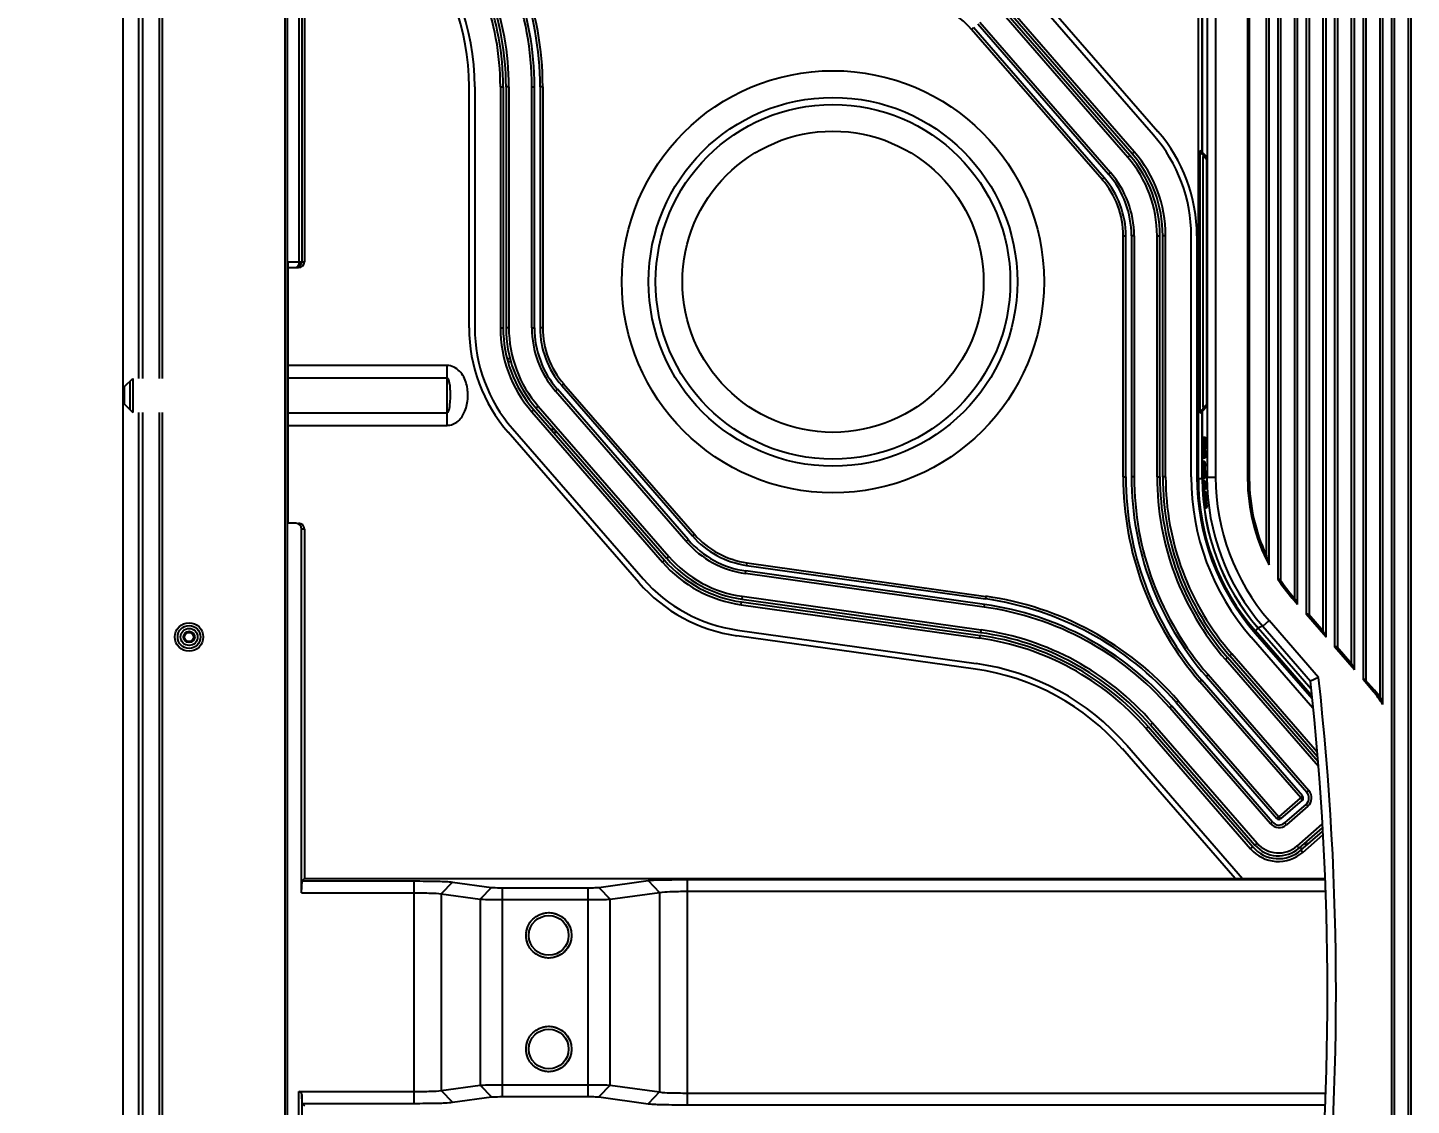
# Model space of a CAD drawing. Header units: millimetres. Extents: x -1070 to 42146, y 1440 to 12921.
# Drawn here: x 30659.2 to 30902.6, y 8308.5 to 8498.2 of the extents above; entities that cross this region are included whole.
import ezdxf

# ---------------------------------------------------------------- set-up
doc = ezdxf.new("R2010")
doc.units = ezdxf.units.MM
doc.linetypes.add('HIDDEN', pattern=[0.2, 0.1, -0.1])
for name, color, linetype in [('30303M0020012R002实线CONTINUOUS', 7, 'Continuous'), ('DW-PLUS-PEIDIANHE实线CONTINUOUS', 7, 'Continuous'), ('DW-PLUS-XIANGTI实线CONTINUOUS', 7, 'Continuous'), ('DW-PLUS-XIANGTI隐藏线HIDDEN', 7, 'Continuous'), ('M5-SCREW-DINGWEI实线CONTINUOUS', 7, 'Continuous'), ('MOUZU_COVER实线CONTINUOUS', 7, 'Continuous')]:
    doc.layers.add(name, color=color, linetype=linetype)
doc.styles.get("Standard").update_dxf_attribs({"font": 'arial.ttf'})
doc.dimstyles.new('ISO-25', dxfattribs={"dimtxt": 50, "dimasz": 2.5, "dimexe": 1.25, "dimexo": 0.625, "dimtad": 1, "dimtxsty": 'Standard', "dimcen": 2.5, "dimadec": 0, "dimazin": 0, "dimtfac": 1, "dimtmove": 0, "dimatfit": 3, "dimfxl": 1, "dimarcsym": 0})

# ---------------------------------------------------------------- blocks, each defined once
blk = doc.blocks.new('HJRTY45UYJDFGD')
at = {"layer": '30303M0020012R002实线CONTINUOUS', "color": 251}
for radius in [2, 1.5, 1, 0.8]:
    blk.add_circle((-238.28, 562.4), radius, dxfattribs=at)
at = {"layer": 'DW-PLUS-PEIDIANHE实线CONTINUOUS', "color": 251}
for p, q in [((-23.25, 203.26), (-23.25, 796.54)), ((-28.25, 550.52), (-28.25, 793.69)), ((-26.75, 794.62), (-26.75, 205.18)), ((-26.25, 794.5), (-26.25, 205.3)), ((-23.75, 203.92), (-23.75, 795.88)), ((-31.75, 791.22), (-31.75, 554.9)), ((-31.25, 791.15), (-31.25, 554.78)), ((-28.75, 551.8), (-28.75, 792.93)), ((-33.75, 557.65), (-33.75, 789.13)), ((-33.25, 556.62), (-33.25, 790.02)), ((-36.75, 786.83), (-36.75, 560.65)), ((-36.25, 786.83), (-36.25, 560.53)), ((-38.75, 563.41), (-38.75, 784.2)), ((-38.25, 562.37), (-38.25, 785.27)), ((-41.75, 781.05), (-41.75, 566.4)), ((-41.25, 781.15), (-41.25, 566.28)), ((-43.75, 569.16), (-43.75, 777.54)), ((-43.25, 568.13), (-43.25, 778.92)), ((-46.75, 772.84), (-46.75, 572.58)), ((-46.25, 773.12), (-46.25, 572.37)), ((-48.25, 575.09), (-48.25, 769.48)), ((-48.75, 576.76), (-48.75, 767.26)), ((-52.05, 749.94), (-52.05, 590.22)), ((-51.75, 749.9), (-51.75, 590.22)), ((-59.19, 709.9), (-59.19, 590.52)), ((-57.7, 709.9), (-57.7, 590.52)), ((-60, 647.64), (-60, 684.55)), ((-60, 647.64), (-59.28, 646.92)), ((-59.71, 646.93), (-59.28, 646.5)), ((-59.28, 646.92), (-59.28, 602.88)), ((-59.28, 646.89), (-59.28, 646.92)), ((-59.28, 646.89), (-59.28, 602.91)), ((-59.28, 602.88), (-60, 602.16)), ((-60, 590.22), (-60, 602.16)), ((-59.28, 603.3), (-59.71, 602.87)), ((-59.28, 602.91), (-59.28, 602.88)), ((-59.85, 595.95), (-59.85, 597.57)), ((-59.85, 597.57), (-59.49, 597.57)), ((-59.83, 596.98), (-59.83, 596.02)), ((-59.71, 596.98), (-59.83, 596.98)), ((-59.71, 596.03), (-59.71, 596.98)), ((-59.69, 597.57), (-59.69, 596.02)), ((-59.49, 597.57), (-59.49, 596.02)), ((-59.71, 596.02), (-59.83, 596.02)), ((-59.72, 595.32), (-59.83, 595.32)), ((-59.72, 594.91), (-59.82, 594.91)), ((-59.74, 594.59), (-59.8, 594.59)), ((-59.53, 594.03), (-59.73, 594.03)), ((-59.51, 594.56), (-59.71, 594.56)), ((-59.5, 595.22), (-59.7, 595.22)), ((-59.49, 596.02), (-59.69, 596.02)), ((-59.8, 592.04), (-59.84, 592.04)), ((-59.81, 592.53), (-59.83, 592.53)), ((-59.62, 593.29), (-59.82, 593.29)), ((-59.77, 593.18), (-59.81, 593.18)), ((-59.77, 592.9), (-59.79, 592.9)), ((-59.76, 592.5), (-59.79, 592.5)), ((-59.75, 592.01), (-59.79, 592.01)), ((-59.57, 593.85), (-59.77, 593.85)), ((-59.77, 592.65), (-59.77, 593.19)), ((-59.57, 593.19), (-59.77, 593.19)), ((-59.55, 592.95), (-59.75, 592.95)), ((-59.54, 592.46), (-59.74, 592.46)), ((-59.53, 591.72), (-59.73, 591.72)), ((-59.83, 590.29), (-60, 590.22)), ((-60, 590.22), (-60, 590.2)), ((-59.85, 590.35), (-59.85, 590.86)), ((-59.65, 590.29), (-59.85, 590.29)), ((-59.84, 590.98), (-59.84, 591.02)), ((-59.64, 590.43), (-59.84, 590.43)), ((-59.8, 591.48), (-59.83, 591.48)), ((-59.79, 591.11), (-59.82, 591.11)), ((-59.81, 589.51), (-59.74, 589.51)), ((-59.8, 591.02), (-59.79, 591.02)), ((-59.58, 590.46), (-59.8, 590.46)), ((-59.56, 590.49), (-59.76, 590.49)), ((-59.55, 590.66), (-59.75, 590.66)), ((-59.75, 589.91), (-59.53, 589.91)), ((-59.54, 591.05), (-59.74, 591.05)), ((-59.73, 589.51), (-59.5, 589.51)), ((-59.19, 590.52), (-59.65, 590.35)), ((-59.19, 590.52), (-57.7, 590.52)), ((-52.05, 590.22), (-51.75, 590.22)), ((-59.73, 588.93), (-59.8, 588.93)), ((-59.8, 588.93), (-59.8, 588.91)), ((-59.72, 588.83), (-59.8, 588.83)), ((-59.71, 588.64), (-59.8, 588.64)), ((-59.6, 588.32), (-59.8, 588.32)), ((-59.79, 588.96), (-59.73, 588.96)), ((-59.79, 588.4), (-59.49, 588.4)), ((-59.55, 588.05), (-59.75, 588.05)), ((-59.7, 587.94), (-59.73, 587.94)), ((-59.69, 587.29), (-59.72, 587.29)), ((-59.71, 588.96), (-59.47, 588.96)), ((-59.71, 587.14), (-59.71, 587.13)), ((-59.5, 587.95), (-59.7, 587.95)), ((-59.68, 587.65), (-59.7, 587.65)), ((-59.69, 587.54), (-59.68, 587.41)), ((-59.68, 587.41), (-59.67, 587.25)), ((-59.67, 587.13), (-59.68, 587.16)), ((-59.64, 586.8), (-59.68, 586.8)), ((-59.64, 587.25), (-59.67, 587.25)), ((-59.67, 587.25), (-59.65, 587.11)), ((-59.66, 587), (-59.67, 587.13)), ((-59.46, 587.71), (-59.66, 587.71)), ((-59.59, 586.76), (-59.62, 586.76)), ((-59.41, 587.22), (-59.61, 587.22)), ((-59.58, 586.23), (-59.62, 586.23)), ((-59.6, 585.92), (-59.6, 585.94)), ((-59.54, 585.87), (-59.57, 585.87)), ((-59.57, 585.73), (-59.57, 585.77)), ((-59.34, 586.48), (-59.54, 586.48)), ((-59.54, 585.78), (-59.53, 585.78)), ((-59.52, 585.24), (-59.52, 585.21)), ((-59.3, 585.19), (-59.5, 585.19)), ((-59.3, 585.05), (-59.5, 585.05)), ((-59.27, 585.8), (-59.47, 585.8)), ((-59.47, 585.22), (-59.24, 585.22)), ((-59.24, 585.42), (-59.44, 585.42)), ((-59.23, 585.25), (-59.43, 585.25)), ((-44.19, 569.21), (-43.97, 569.41)), ((-43.25, 568.13), (-44.19, 569.21)), ((-43.71, 569.11), (-43.97, 569.41)), ((-49.39, 564.3), (-48.26, 565.28)), ((-39.57, 555.28), (-48.26, 565.28)), ((-38.25, 562.37), (-41.75, 566.4)), ((-38.71, 563.36), (-41.29, 566.33)), ((-49.39, 564.3), (-50.19, 564)), ((-50.19, 564), (-40.86, 553.26)), ((-49.39, 564.3), (-41.01, 554.65)), ((-33.25, 556.62), (-36.75, 560.65)), ((-33.71, 557.61), (-36.29, 560.58)), ((-39.57, 555.28), (-41.01, 554.65)), ((-29.95, 552.83), (-31.75, 554.9)), ((-29.73, 553.02), (-31.29, 554.83)), ((-29.95, 552.83), (-29.73, 553.02))]:
    blk.add_line(p, q, dxfattribs=at)
for centre, radius, start, end in [((25.32, 595.9), 85.18, 179.966, 180.4515), ((-42.3, 595.09), 17.55, 181.3049, 182.2021), ((-45.75, 594.96), 14.1, 182.2031, 182.7551), ((-156.85, 595.9), 97.16, 359.6016, 0.074), ((-156.65, 595.9), 97.16, 359.6016, 0.074), ((-13.92, 592.16), 45.94, 179.9746, 180.7327), ((-28.11, 591.98), 31.74, 180.7427, 180.912), ((-62.36, 593.02), 2.56, 3.5771, 3.8218), ((-149.13, 591.72), 89.34, 0.1841, 0.4988), ((-115.89, 591.79), 56.15, 359.9366, 0.6916), ((-115.69, 591.79), 56.15, 359.9366, 0.6916), ((-23.38, 592.07), 36.47, 180.9312, 181.646), ((-57.51, 590.16), 2.35, 175.1514, 176.2371), ((-56.47, 590.09), 3.39, 176.1976, 176.6225), ((-48.21, 589.32), 11.62, 180.5707, 181.5677), ((-19.22, 590.52), 39.98, 180.0002, 220.9998), ((-19.22, 590.52), 38.47, 179.9991, 221.0009), ((-20.03, 590.22), 32.02, 179.9993, 208.1955), ((-20.03, 590.22), 31.72, 179.9986, 205.1068), ((-40.65, 589.52), 19.19, 181.5368, 182.3268), ((-35.78, 589.72), 24.06, 182.3426, 183.338), ((-38.56, 589.56), 21.26, 182.4744, 183.1288), ((-52.85, 587.99), 6.91, 181.0549, 181.8762), ((-43.61, 588.41), 16.17, 183.2092, 183.791), ((-40.05, 588.65), 19.73, 183.7882, 184.3432), ((-62.49, 587.6), 2.78, 7.0994, 7.2713), ((-65.22, 587.26), 5.53, 6.1713, 7.0566), ((-36.76, 588.9), 23.03, 184.3411, 184.8877), ((-55.59, 587.48), 4.13, 181.6311, 182.6183), ((-47.67, 587.94), 12.06, 183.8289, 184.2584), ((-37.43, 588.84), 22.36, 184.8798, 185.4244), ((-100.22, 583.92), 40.69, 5.1062, 5.2668), ((-42.98, 588.29), 16.77, 184.2756, 185.1049), ((-74.97, 585.7), 15.36, 5.4591, 5.8088), ((-38.35, 588.75), 21.43, 185.4242, 185.9657), ((-40.32, 588.52), 19.44, 185.075, 185.5607), ((11.8, 593.61), 71.77, 185.2905, 185.5427), ((-4.26, 591.99), 55.6, 185.0391, 185.393), ((-25.82, 589.97), 33.97, 185.5614, 185.7731), ((-24.52, 590.09), 35.26, 185.4047, 185.741), ((86.47, 600.61), 146.7, 185.2373, 185.5276), ((84.06, 600.43), 144.08, 185.2602, 185.5558), ((-42.06, 588.35), 17.69, 185.5603, 186.0397), ((-39.31, 588.65), 20.47, 185.9654, 186.5131), ((-43.86, 588.16), 15.88, 186.0391, 186.5239), ((-42.24, 588.31), 17.52, 186.516, 186.8301), ((-45.7, 587.95), 14.02, 186.5229, 187.0288), ((-41.82, 588.36), 17.94, 186.8301, 187.1272), ((-26.78, 589.88), 33.01, 185.7729, 186.0097), ((-41.24, 588.44), 18.53, 187.1293, 187.747), ((-25.31, 590.01), 34.47, 185.7418, 185.8711), ((-30.55, 589.47), 29.21, 185.9917, 186.8832), ((-40.3, 588.56), 19.47, 187.8051, 188.2637), ((-28.45, 589.67), 31.3, 185.8551, 186.7618), ((-54.83, 586.71), 4.81, 188.3086, 189.5108), ((-56.84, 586.38), 2.77, 189.528, 190.5933), ((-36.28, 588.79), 23.45, 186.8987, 187.1394), ((-36.15, 588.76), 23.56, 186.7643, 187.2775), ((-39.68, 588.36), 20.02, 187.1388, 187.4052), ((-20.05, 590.2), 31.69, 205.0999, 205.2892), ((-19.99, 590.25), 32.07, 213.4374, 220.9914), ((-19.96, 590.27), 31.8, 214.1112, 214.2415), ((-20.01, 590.23), 31.74, 214.2385, 220.9951), ((-538, 499.9), 501.5, 353.6596, 6.3404), ((-538, 499.9), 500, 353.7134, 6.2866), ((-43.52, 541.04), 17.97, 31.847, 40.9926), ((-43.49, 541.06), 18.24, 35.8608, 41.0003)]:
    blk.add_arc(centre, radius, start, end, dxfattribs=at)
for centre, major_axis, ratio, start_param, end_param in [((-59, 647.64), (0.708, -0.708), 0.998783, -2.356803, -2.199659), ((-59, 647.64), (-0.708, 0.708), 0.998783, 0.941934, 1.570796), ((-59, 602.16), (0.708, 0.708), 0.998783, 1.570796, 2.356803), ((-19.98, 590.24), (37.49, 14.02), 0.999306, 2.784613, 3.499157), ((-19.53, 590.41), (37.68, 14.09), 0.999306, 2.795957, 2.806037), ((-19.51, 590.41), (-37.68, -14.09), 0.999306, -0.345496, -0.335416), ((-19.5, 590.42), (33.73, -22.42), 0.978079, -2.521825, -2.508045), ((-19.51, 590.41), (-37.49, -14.02), 0.999306, -0.345433, -0.335303), ((-19.5, 590.42), (33.56, -22.31), 0.978079, -2.521711, -2.507861), ((-19.15, 590.55), (29.06, 37.19), 0.788762, -4.110839, -4.10901), ((-19.53, 590.41), (37.68, 14.09), 0.999306, 2.81971, 2.833543), ((-19.51, 590.41), (-37.68, -14.09), 0.999306, -0.321743, -0.30791), ((-19.53, 590.41), (25.01, 31.67), 0.994645, 2.297626, 2.311071), ((-19.15, 590.55), (28.92, 37.01), 0.788762, -4.110593, -4.108755), ((-19.51, 590.41), (-37.49, -14.02), 0.999306, -0.321561, -0.30766), ((-19.63, 590.37), (37.68, 14.09), 0.999306, 2.901977, 2.911622), ((-19.63, 590.37), (37.68, 14.09), 0.999306, 2.912217, 2.916445)]:
    blk.add_ellipse(centre, major_axis=major_axis, ratio=ratio, start_param=start_param, end_param=end_param, dxfattribs=at)
for points, knots in [([(-59.84, 594.69), (-59.84, 594.73), (-59.85, 594.91), (-59.85, 595.09), (-59.85, 595.23)], [0, 0, 0, 0, 0.234538, 1, 1, 1, 1]), ([(-59.83, 596.02), (-59.83, 595.84), (-59.83, 595.61), (-59.83, 595.38), (-59.83, 595.32)], [0, 0, 0, 0, 0.754868, 1, 1, 1, 1]), ([(-59.83, 595.32), (-59.83, 595.28), (-59.83, 595.15), (-59.82, 595.01), (-59.82, 594.91)], [0, 0, 0, 0, 0.272549, 1, 1, 1, 1]), ([(-59.8, 593.97), (-59.81, 593.99), (-59.82, 594.09), (-59.82, 594.2), (-59.83, 594.28)], [0, 0, 0, 0, 0.188423, 1, 1, 1, 1]), ([(-59.82, 594.91), (-59.82, 594.88), (-59.82, 594.77), (-59.81, 594.66), (-59.8, 594.59)], [0, 0, 0, 0, 0.327764, 1, 1, 1, 1]), ([(-59.8, 594.59), (-59.8, 594.55), (-59.79, 594.52), (-59.78, 594.47), (-59.77, 594.47)], [0, 0, 0, 0, 0.761861, 1, 1, 1, 1]), ([(-59.77, 593.85), (-59.78, 593.85), (-59.79, 593.91), (-59.8, 593.94), (-59.8, 593.97)], [0, 0, 0, 0, 0.247971, 1, 1, 1, 1]), ([(-59.77, 594.47), (-59.77, 594.47), (-59.76, 594.48), (-59.75, 594.52), (-59.74, 594.6), (-59.74, 594.66), (-59.73, 594.7)], [0, 0, 0, 0, 0.059564, 0.213643, 0.508436, 1, 1, 1, 1]), ([(-59.73, 594.03), (-59.74, 593.98), (-59.75, 593.92), (-59.76, 593.87), (-59.77, 593.85), (-59.77, 593.85)], [0, 0, 0, 0, 0.747825, 0.925564, 1, 1, 1, 1]), ([(-59.73, 594.7), (-59.73, 594.74), (-59.72, 594.92), (-59.72, 595.11), (-59.72, 595.26)], [0, 0, 0, 0, 0.195124, 1, 1, 1, 1]), ([(-59.71, 594.56), (-59.71, 594.51), (-59.72, 594.33), (-59.72, 594.15), (-59.73, 594.03)], [0, 0, 0, 0, 0.318997, 1, 1, 1, 1]), ([(-59.72, 595.26), (-59.71, 595.32), (-59.71, 595.58), (-59.71, 595.84), (-59.71, 596.03)], [0, 0, 0, 0, 0.244055, 1, 1, 1, 1]), ([(-59.7, 595.22), (-59.7, 595.16), (-59.7, 594.94), (-59.7, 594.72), (-59.71, 594.56)], [0, 0, 0, 0, 0.269869, 1, 1, 1, 1]), ([(-59.53, 594.03), (-59.54, 593.98), (-59.55, 593.92), (-59.56, 593.87), (-59.57, 593.85), (-59.57, 593.85)], [0, 0, 0, 0, 0.747825, 0.925564, 1, 1, 1, 1]), ([(-59.51, 594.56), (-59.51, 594.51), (-59.51, 594.33), (-59.52, 594.15), (-59.53, 594.03)], [0, 0, 0, 0, 0.318997, 1, 1, 1, 1]), ([(-59.5, 595.22), (-59.5, 595.16), (-59.5, 594.94), (-59.5, 594.72), (-59.51, 594.56)], [0, 0, 0, 0, 0.269869, 1, 1, 1, 1]), ([(-59.85, 592.75), (-59.85, 592.77), (-59.85, 592.86), (-59.85, 592.94), (-59.84, 593)], [0, 0, 0, 0, 0.268988, 1, 1, 1, 1]), ([(-59.85, 592.18), (-59.85, 592.22), (-59.85, 592.42), (-59.85, 592.61), (-59.85, 592.75)], [0, 0, 0, 0, 0.255209, 1, 1, 1, 1]), ([(-59.84, 593), (-59.84, 593.03), (-59.84, 593.11), (-59.84, 593.19), (-59.83, 593.24)], [0, 0, 0, 0, 0.320735, 1, 1, 1, 1]), ([(-59.83, 592.53), (-59.83, 592.5), (-59.84, 592.33), (-59.84, 592.17), (-59.84, 592.04)], [0, 0, 0, 0, 0.221431, 1, 1, 1, 1]), ([(-59.84, 592.04), (-59.84, 591.99), (-59.84, 591.81), (-59.84, 591.62), (-59.83, 591.48)], [0, 0, 0, 0, 0.259606, 1, 1, 1, 1]), ([(-59.83, 593.24), (-59.83, 593.26), (-59.83, 593.27), (-59.82, 593.29), (-59.82, 593.29)], [0, 0, 0, 0, 0.745607, 1, 1, 1, 1]), ([(-59.82, 592.7), (-59.82, 592.7), (-59.82, 592.68), (-59.83, 592.65), (-59.83, 592.6), (-59.83, 592.56), (-59.83, 592.53)], [0, 0, 0, 0, 0.063192, 0.253967, 0.574196, 1, 1, 1, 1]), ([(-59.82, 593.29), (-59.81, 593.29), (-59.82, 593.24), (-59.81, 593.22), (-59.81, 593.19)], [0, 0, 0, 0, 0.243799, 1, 1, 1, 1]), ([(-59.81, 592.62), (-59.81, 592.64), (-59.82, 592.66), (-59.81, 592.7), (-59.82, 592.7)], [0, 0, 0, 0, 0.747662, 1, 1, 1, 1]), ([(-59.81, 593.18), (-59.8, 593.16), (-59.8, 593.07), (-59.8, 592.97), (-59.79, 592.9)], [0, 0, 0, 0, 0.20084, 1, 1, 1, 1]), ([(-59.8, 592.41), (-59.81, 592.43), (-59.81, 592.5), (-59.81, 592.57), (-59.81, 592.62)], [0, 0, 0, 0, 0.29181, 1, 1, 1, 1]), ([(-59.8, 591.92), (-59.8, 592.05), (-59.8, 592.21), (-59.8, 592.37), (-59.8, 592.41)], [0, 0, 0, 0, 0.756844, 1, 1, 1, 1]), ([(-59.79, 591.02), (-59.79, 591.09), (-59.8, 591.4), (-59.8, 591.7), (-59.8, 591.92)], [0, 0, 0, 0, 0.243642, 1, 1, 1, 1]), ([(-59.79, 592.9), (-59.79, 592.87), (-59.79, 592.73), (-59.79, 592.6), (-59.79, 592.5)], [0, 0, 0, 0, 0.234534, 1, 1, 1, 1]), ([(-59.79, 592.01), (-59.78, 591.76), (-59.78, 591.43), (-59.78, 591.1), (-59.78, 591.02)], [0, 0, 0, 0, 0.754597, 1, 1, 1, 1]), ([(-59.77, 593.19), (-59.77, 593.18), (-59.76, 593.1), (-59.75, 593.02), (-59.75, 592.95)], [0, 0, 0, 0, 0.157571, 1, 1, 1, 1]), ([(-59.76, 592.38), (-59.76, 592.41), (-59.76, 592.51), (-59.76, 592.6), (-59.77, 592.65)], [0, 0, 0, 0, 0.366572, 1, 1, 1, 1]), ([(-59.75, 591.8), (-59.75, 591.85), (-59.75, 592.05), (-59.75, 592.24), (-59.76, 592.38)], [0, 0, 0, 0, 0.260891, 1, 1, 1, 1]), ([(-59.76, 591.18), (-59.76, 591.22), (-59.75, 591.43), (-59.75, 591.64), (-59.75, 591.8)], [0, 0, 0, 0, 0.222066, 1, 1, 1, 1]), ([(-59.75, 592.95), (-59.75, 592.92), (-59.74, 592.76), (-59.74, 592.59), (-59.74, 592.46)], [0, 0, 0, 0, 0.209769, 1, 1, 1, 1]), ([(-59.73, 591.72), (-59.73, 591.55), (-59.74, 591.33), (-59.74, 591.1), (-59.74, 591.05)], [0, 0, 0, 0, 0.756791, 1, 1, 1, 1]), ([(-59.62, 593.29), (-59.61, 593.29), (-59.61, 593.24), (-59.61, 593.22), (-59.61, 593.19)], [0, 0, 0, 0, 0.243799, 1, 1, 1, 1]), ([(-59.57, 593.19), (-59.57, 593.18), (-59.56, 593.1), (-59.55, 593.02), (-59.55, 592.95)], [0, 0, 0, 0, 0.157571, 1, 1, 1, 1]), ([(-59.55, 592.95), (-59.55, 592.92), (-59.54, 592.76), (-59.54, 592.59), (-59.54, 592.46)], [0, 0, 0, 0, 0.209769, 1, 1, 1, 1]), ([(-59.53, 591.72), (-59.53, 591.55), (-59.53, 591.33), (-59.54, 591.1), (-59.54, 591.05)], [0, 0, 0, 0, 0.756791, 1, 1, 1, 1]), ([(-59.85, 590.86), (-59.85, 590.88), (-59.85, 590.92), (-59.84, 590.95), (-59.84, 590.98)], [0, 0, 0, 0, 0.380412, 1, 1, 1, 1]), ([(-59.83, 590.44), (-59.83, 590.44), (-59.84, 590.44), (-59.84, 590.43), (-59.84, 590.43)], [0, 0, 0, 0, 0.411851, 1, 1, 1, 1]), ([(-59.84, 590.43), (-59.84, 590.43), (-59.84, 590.42), (-59.84, 590.41), (-59.84, 590.41)], [0, 0, 0, 0, 0.461538, 1, 1, 1, 1]), ([(-59.83, 591.48), (-59.83, 591.44), (-59.83, 591.32), (-59.83, 591.2), (-59.82, 591.11)], [0, 0, 0, 0, 0.308803, 1, 1, 1, 1]), ([(-59.8, 590.46), (-59.81, 590.46), (-59.83, 590.46), (-59.83, 590.45), (-59.83, 590.44)], [0, 0, 0, 0, 0.628619, 1, 1, 1, 1]), ([(-59.83, 589.44), (-59.83, 589.45), (-59.83, 589.47), (-59.82, 589.51), (-59.81, 589.51)], [0, 0, 0, 0, 0.560909, 1, 1, 1, 1]), ([(-59.83, 589.2), (-59.83, 589.23), (-59.83, 589.31), (-59.83, 589.39), (-59.83, 589.44)], [0, 0, 0, 0, 0.3114, 1, 1, 1, 1]), ([(-59.82, 591.11), (-59.82, 591.09), (-59.82, 591.06), (-59.81, 591.02), (-59.8, 591.02)], [0, 0, 0, 0, 0.792744, 1, 1, 1, 1]), ([(-59.76, 590.49), (-59.76, 590.49), (-59.76, 590.48), (-59.77, 590.46), (-59.78, 590.46)], [0, 0, 0, 0, 0.494784, 1, 1, 1, 1]), ([(-59.77, 591.02), (-59.76, 591.03), (-59.76, 591.09), (-59.76, 591.14), (-59.76, 591.18)], [0, 0, 0, 0, 0.258878, 1, 1, 1, 1]), ([(-59.77, 591.02), (-59.77, 591.02), (-59.77, 591.02), (-59.77, 591.02), (-59.77, 591.02)], [0, 0, 0, 0, 0.389079, 1, 1, 1, 1]), ([(-59.75, 590.66), (-59.75, 590.64), (-59.75, 590.59), (-59.75, 590.53), (-59.76, 590.49)], [0, 0, 0, 0, 0.350644, 1, 1, 1, 1]), ([(-59.74, 591.05), (-59.74, 591.01), (-59.74, 590.88), (-59.74, 590.76), (-59.75, 590.66)], [0, 0, 0, 0, 0.27659, 1, 1, 1, 1]), ([(-59.63, 590.44), (-59.63, 590.44), (-59.64, 590.44), (-59.64, 590.43), (-59.64, 590.43)], [0, 0, 0, 0, 0.411851, 1, 1, 1, 1]), ([(-59.64, 590.43), (-59.64, 590.43), (-59.64, 590.42), (-59.64, 590.41), (-59.64, 590.41)], [0, 0, 0, 0, 0.4607, 1, 1, 1, 1]), ([(-59.6, 590.46), (-59.61, 590.46), (-59.63, 590.46), (-59.63, 590.45), (-59.63, 590.44)], [0, 0, 0, 0, 0.628619, 1, 1, 1, 1]), ([(-59.56, 590.49), (-59.56, 590.49), (-59.56, 590.48), (-59.57, 590.46), (-59.58, 590.46)], [0, 0, 0, 0, 0.494784, 1, 1, 1, 1]), ([(-59.55, 590.66), (-59.55, 590.64), (-59.55, 590.59), (-59.55, 590.53), (-59.56, 590.49)], [0, 0, 0, 0, 0.350644, 1, 1, 1, 1]), ([(-59.54, 591.05), (-59.54, 591.01), (-59.54, 590.88), (-59.54, 590.76), (-59.55, 590.66)], [0, 0, 0, 0, 0.27659, 1, 1, 1, 1]), ([(-59.79, 588.96), (-59.79, 588.96), (-59.8, 588.95), (-59.8, 588.94), (-59.8, 588.93)], [0, 0, 0, 0, 0.093207, 1, 1, 1, 1]), ([(-59.76, 588), (-59.76, 588.01), (-59.76, 588.02), (-59.76, 588.05), (-59.75, 588.05)], [0, 0, 0, 0, 0.747859, 1, 1, 1, 1]), ([(-59.76, 587.86), (-59.76, 587.87), (-59.76, 587.92), (-59.76, 587.97), (-59.76, 588)], [0, 0, 0, 0, 0.310801, 1, 1, 1, 1]), ([(-59.75, 587.51), (-59.75, 587.53), (-59.75, 587.61), (-59.76, 587.7), (-59.76, 587.76)], [0, 0, 0, 0, 0.269001, 1, 1, 1, 1]), ([(-59.75, 588.05), (-59.75, 588.05), (-59.75, 588), (-59.74, 587.97), (-59.73, 587.95)], [0, 0, 0, 0, 0.246205, 1, 1, 1, 1]), ([(-59.72, 587.85), (-59.72, 587.84), (-59.71, 587.77), (-59.71, 587.71), (-59.7, 587.65)], [0, 0, 0, 0, 0.2219, 1, 1, 1, 1]), ([(-59.71, 587.45), (-59.71, 587.45), (-59.71, 587.45), (-59.71, 587.46), (-59.72, 587.46)], [0, 0, 0, 0, 0.709945, 1, 1, 1, 1]), ([(-59.72, 587.46), (-59.72, 587.46), (-59.71, 587.41), (-59.72, 587.39), (-59.72, 587.36)], [0, 0, 0, 0, 0.244093, 1, 1, 1, 1]), ([(-59.72, 587.29), (-59.72, 587.28), (-59.71, 587.23), (-59.71, 587.18), (-59.71, 587.14)], [0, 0, 0, 0, 0.228637, 1, 1, 1, 1]), ([(-59.7, 587.38), (-59.7, 587.39), (-59.7, 587.41), (-59.71, 587.43), (-59.71, 587.45)], [0, 0, 0, 0, 0.336041, 1, 1, 1, 1]), ([(-59.7, 587.95), (-59.69, 587.94), (-59.68, 587.86), (-59.67, 587.78), (-59.66, 587.71)], [0, 0, 0, 0, 0.158177, 1, 1, 1, 1]), ([(-59.69, 587.26), (-59.69, 587.27), (-59.69, 587.31), (-59.7, 587.35), (-59.7, 587.38)], [0, 0, 0, 0, 0.287192, 1, 1, 1, 1]), ([(-59.66, 587.71), (-59.66, 587.68), (-59.64, 587.51), (-59.62, 587.35), (-59.61, 587.22)], [0, 0, 0, 0, 0.210021, 1, 1, 1, 1]), ([(-59.62, 587.14), (-59.63, 587.17), (-59.64, 587.26), (-59.65, 587.35), (-59.66, 587.41)], [0, 0, 0, 0, 0.36551, 1, 1, 1, 1]), ([(-59.57, 586.56), (-59.57, 586.61), (-59.59, 586.8), (-59.61, 587), (-59.62, 587.14)], [0, 0, 0, 0, 0.260791, 1, 1, 1, 1]), ([(-59.55, 588.05), (-59.55, 588.05), (-59.54, 588), (-59.54, 587.98), (-59.53, 587.95)], [0, 0, 0, 0, 0.24667, 1, 1, 1, 1]), ([(-59.5, 587.95), (-59.49, 587.94), (-59.48, 587.86), (-59.47, 587.78), (-59.46, 587.71)], [0, 0, 0, 0, 0.15818, 1, 1, 1, 1]), ([(-59.46, 587.71), (-59.46, 587.68), (-59.44, 587.51), (-59.42, 587.35), (-59.41, 587.22)], [0, 0, 0, 0, 0.210023, 1, 1, 1, 1]), ([(-59.62, 586.23), (-59.62, 586.21), (-59.61, 586.14), (-59.6, 586.07), (-59.59, 586.02)], [0, 0, 0, 0, 0.270743, 1, 1, 1, 1]), ([(-59.57, 585.62), (-59.57, 585.64), (-59.57, 585.67), (-59.58, 585.71), (-59.57, 585.73)], [0, 0, 0, 0, 0.382403, 1, 1, 1, 1]), ([(-59.51, 585.93), (-59.51, 585.98), (-59.53, 586.19), (-59.55, 586.4), (-59.57, 586.56)], [0, 0, 0, 0, 0.222217, 1, 1, 1, 1]), ([(-59.57, 585.87), (-59.57, 585.86), (-59.56, 585.83), (-59.55, 585.8), (-59.54, 585.78)], [0, 0, 0, 0, 0.431061, 1, 1, 1, 1]), ([(-59.54, 586.48), (-59.53, 586.31), (-59.5, 586.08), (-59.48, 585.86), (-59.47, 585.8)], [0, 0, 0, 0, 0.756725, 1, 1, 1, 1]), ([(-59.54, 585.78), (-59.54, 585.78), (-59.54, 585.78), (-59.54, 585.78), (-59.54, 585.78)], [0, 0, 0, 0, 0.584651, 1, 1, 1, 1]), ([(-59.51, 585.78), (-59.5, 585.79), (-59.51, 585.84), (-59.51, 585.89), (-59.51, 585.93)], [0, 0, 0, 0, 0.238235, 1, 1, 1, 1]), ([(-59.51, 585.78), (-59.51, 585.78), (-59.51, 585.78), (-59.51, 585.78), (-59.51, 585.78)], [0, 0, 0, 0, 0.439657, 1, 1, 1, 1]), ([(-59.47, 585.22), (-59.48, 585.22), (-59.49, 585.22), (-59.5, 585.2), (-59.5, 585.2)], [0, 0, 0, 0, 0.638572, 1, 1, 1, 1]), ([(-59.5, 585.2), (-59.5, 585.2), (-59.5, 585.19), (-59.5, 585.19), (-59.5, 585.19)], [0, 0, 0, 0, 0.409435, 1, 1, 1, 1]), ([(-59.5, 585.15), (-59.5, 585.15), (-59.5, 585.11), (-59.5, 585.07), (-59.5, 585.05)], [0, 0, 0, 0, 0.199643, 1, 1, 1, 1]), ([(-59.47, 585.8), (-59.47, 585.77), (-59.46, 585.64), (-59.45, 585.51), (-59.44, 585.42)], [0, 0, 0, 0, 0.276452, 1, 1, 1, 1]), ([(-59.44, 585.42), (-59.44, 585.4), (-59.43, 585.34), (-59.43, 585.29), (-59.43, 585.25)], [0, 0, 0, 0, 0.3516, 1, 1, 1, 1]), ([(-59.43, 585.25), (-59.43, 585.24), (-59.43, 585.23), (-59.44, 585.22), (-59.44, 585.22)], [0, 0, 0, 0, 0.498819, 1, 1, 1, 1]), ([(-59.34, 586.48), (-59.33, 586.31), (-59.3, 586.08), (-59.28, 585.86), (-59.27, 585.8)], [0, 0, 0, 0, 0.756724, 1, 1, 1, 1]), ([(-59.27, 585.22), (-59.28, 585.22), (-59.29, 585.22), (-59.3, 585.2), (-59.3, 585.2)], [0, 0, 0, 0, 0.638619, 1, 1, 1, 1]), ([(-59.3, 585.2), (-59.3, 585.2), (-59.3, 585.19), (-59.3, 585.19), (-59.3, 585.19)], [0, 0, 0, 0, 0.409422, 1, 1, 1, 1]), ([(-59.3, 585.15), (-59.3, 585.15), (-59.3, 585.11), (-59.3, 585.07), (-59.3, 585.05)], [0, 0, 0, 0, 0.199641, 1, 1, 1, 1]), ([(-59.27, 585.8), (-59.27, 585.77), (-59.26, 585.64), (-59.24, 585.51), (-59.24, 585.42)], [0, 0, 0, 0, 0.27645, 1, 1, 1, 1]), ([(-59.24, 585.42), (-59.23, 585.4), (-59.23, 585.34), (-59.23, 585.29), (-59.23, 585.25)], [0, 0, 0, 0, 0.351603, 1, 1, 1, 1]), ([(-59.23, 585.25), (-59.23, 585.24), (-59.23, 585.23), (-59.24, 585.22), (-59.24, 585.22)], [0, 0, 0, 0, 0.498848, 1, 1, 1, 1]), ([(-48.25, 575.09), (-48.33, 575.36), (-48.44, 575.76), (-48.57, 576.23), (-48.65, 576.49), (-48.68, 576.61), (-48.71, 576.67)], [0, 0, 0, 0, 0.513335, 0.766127, 0.888865, 1, 1, 1, 1]), ([(-46.29, 572.43), (-46.33, 572.49), (-46.5, 572.56), (-46.66, 572.57), (-46.75, 572.58)], [0, 0, 0, 0, 0.419792, 1, 1, 1, 1]), ([(-43.25, 568.13), (-43.29, 568.21), (-43.36, 568.39), (-43.48, 568.65), (-43.57, 568.86), (-43.65, 569.01), (-43.69, 569.08), (-43.71, 569.11)], [0, 0, 0, 0, 0.265887, 0.529164, 0.784185, 0.902737, 1, 1, 1, 1]), ([(-41.29, 566.33), (-41.33, 566.38), (-41.51, 566.41), (-41.66, 566.4), (-41.75, 566.4)], [0, 0, 0, 0, 0.409858, 1, 1, 1, 1]), ([(-38.25, 562.37), (-38.29, 562.46), (-38.36, 562.64), (-38.48, 562.9), (-38.57, 563.11), (-38.65, 563.26), (-38.69, 563.33), (-38.71, 563.36)], [0, 0, 0, 0, 0.265887, 0.529164, 0.784185, 0.902737, 1, 1, 1, 1]), ([(-36.29, 560.58), (-36.33, 560.63), (-36.51, 560.66), (-36.66, 560.65), (-36.75, 560.65)], [0, 0, 0, 0, 0.409858, 1, 1, 1, 1]), ([(-33.25, 556.62), (-33.29, 556.71), (-33.36, 556.89), (-33.48, 557.15), (-33.57, 557.36), (-33.65, 557.51), (-33.69, 557.58), (-33.71, 557.61)], [0, 0, 0, 0, 0.265887, 0.529164, 0.784185, 0.902737, 1, 1, 1, 1]), ([(-41.01, 554.65), (-41.01, 554.65), (-41.01, 554.65), (-41.01, 554.65), (-41.01, 554.65)], [0, 0, 0, 0, 0.415739, 1, 1, 1, 1]), ([(-31.29, 554.83), (-31.33, 554.87), (-31.51, 554.91), (-31.66, 554.9), (-31.75, 554.9)], [0, 0, 0, 0, 0.409858, 1, 1, 1, 1]), ([(-28.25, 550.52), (-28.29, 550.63), (-28.36, 550.85), (-28.47, 551.16), (-28.56, 551.43), (-28.64, 551.62), (-28.68, 551.71), (-28.71, 551.74)], [0, 0, 0, 0, 0.261858, 0.522133, 0.776861, 0.897658, 1, 1, 1, 1])]:
    blk.add_open_spline(points, degree=3, knots=knots, dxfattribs=at)
for points in [[(-59.84, 590.41), (-59.84, 590.39), (-59.84, 590.38), (-59.85, 590.36)], [(-59.64, 590.41), (-59.64, 590.39), (-59.64, 590.37), (-59.65, 590.35)], [(-59.65, 590.35), (-59.65, 590.33), (-59.65, 590.31), (-59.65, 590.29)], [(-59.8, 588.91), (-59.8, 588.88), (-59.8, 588.86), (-59.8, 588.83)], [(-59.8, 588.83), (-59.8, 588.77), (-59.8, 588.71), (-59.8, 588.64)], [(-59.5, 585.19), (-59.5, 585.18), (-59.5, 585.16), (-59.5, 585.15)], [(-59.3, 585.19), (-59.3, 585.18), (-59.3, 585.16), (-59.3, 585.15)]]:
    blk.add_open_spline(points, degree=3, dxfattribs=at)
at = {"layer": 'DW-PLUS-XIANGTI实线CONTINUOUS', "color": 251}
for p, q in [((-249.9, 0.8), (-249.9, 999)), ((-221.37, 123.31), (-221.37, 876.49)), ((-221.03, 876.85), (-221.03, 122.95)), ((-247.19, 873.02), (-247.19, 607.9)), ((-246.49, 873.06), (-246.49, 607.9)), ((-243.52, 873.06), (-243.52, 607.9)), ((-243.03, 873.09), (-243.03, 607.9)), ((-218.96, 740.08), (-218.96, 628.4)), ((-218.47, 738.78), (-218.47, 628.4)), ((-218, 708.26), (-218, 628.4)), ((-60.72, 590.23), (-60.72, 687.12)), ((-60.03, 647.67), (-60.03, 685.06)), ((-68.6, 650.71), (-91.59, 677.16)), ((-90.84, 677.82), (-67.84, 651.37)), ((-72.37, 647.43), (-95.36, 673.88)), ((-72, 647.76), (-94.99, 674.21)), ((-189.02, 616.8), (-189.02, 659.22)), ((-188.02, 659.22), (-188.02, 616.8)), ((-183.52, 659.22), (-183.52, 616.8)), ((-183.52, 659.22), (-183.02, 659.22)), ((-183.02, 659.22), (-183.02, 616.8)), ((-72, 647.76), (-72.37, 647.43)), ((-60.39, 601.77), (-60.39, 648.03)), ((-60.03, 647.67), (-60.39, 648.03)), ((-59.88, 602.84), (-59.88, 646.96)), ((-66.98, 590.58), (-66.98, 633)), ((-66.48, 633), (-66.98, 633)), ((-66.48, 590.58), (-66.48, 633)), ((-61.98, 590.58), (-61.98, 633)), ((-60.98, 633), (-60.98, 590.58)), ((-220.9, 628.4), (-220.9, 582.4)), ((-220.9, 628.4), (-218.96, 628.4)), ((-218.96, 628.4), (-218.54, 628.4)), ((-218.54, 628.4), (-218.47, 628.4)), ((-218.47, 628.4), (-218, 628.4)), ((-220.9, 627.4), (-219, 627.4)), ((-183.52, 616.8), (-183.02, 616.8)), ((-182.35, 611.4), (-181.75, 611.4)), ((-192.9, 610.17), (-220.9, 610.17)), ((-192.9, 599.63), (-192.9, 610.17)), ((-182.22, 610.9), (-181.61, 610.9)), ((-192.9, 607.93), (-220.9, 607.93)), ((-247.19, 601.9), (-247.19, 397.9)), ((-246.49, 601.9), (-246.49, 397.9)), ((-243.52, 601.9), (-243.52, 397.9)), ((-243.03, 601.9), (-243.03, 397.9)), ((-220.9, 601.87), (-192.9, 601.87)), ((-178, 602.04), (-177.63, 602.37)), ((-178, 602.04), (-155.01, 575.59)), ((-177.63, 602.37), (-154.64, 575.92)), ((-60.39, 601.77), (-60.03, 602.13)), ((-60.03, 590.23), (-60.03, 602.13)), ((-220.9, 599.63), (-192.9, 599.63)), ((-181.4, 599.09), (-158.41, 572.64)), ((-173.95, 598.9), (-174.61, 598.9)), ((-159.16, 571.98), (-182.16, 598.43)), ((-173.51, 598.4), (-174.18, 598.4)), ((-66.48, 590.58), (-66.98, 590.58)), ((-60.03, 590.23), (-60.72, 590.23)), ((-219.48, 582.4), (-220.9, 582.4)), ((-218.48, 517.39), (-218.48, 581.4)), ((-218, 581.4), (-218.48, 581.4)), ((-218, 581.4), (-218, 519.9)), ((-155.01, 575.59), (-154.64, 575.92)), ((-141.16, 568.07), (-141.09, 568.57)), ((-141.16, 568.07), (-99.16, 562.17)), ((-141.09, 568.57), (-99.09, 562.66)), ((-99.92, 556.72), (-141.93, 562.63)), ((-141.79, 563.62), (-99.78, 557.71)), ((-99.16, 562.17), (-99.09, 562.66)), ((-40.55, 549.86), (-51.43, 562.37)), ((-50.21, 563.97), (-50.73, 563.52)), ((-40.76, 552.05), (-50.73, 563.52)), ((-50.67, 563.02), (-40.71, 551.57)), ((-40.87, 553.23), (-50.21, 563.97)), ((-54.82, 559.42), (-55.2, 559.09)), ((-39.74, 541.3), (-55.2, 559.09)), ((-39.82, 542.16), (-54.82, 559.42)), ((-69.92, 546.29), (-69.54, 546.62)), ((-69.92, 546.29), (-51.52, 525.13)), ((-69.54, 546.62), (-51.15, 525.46)), ((-73.32, 543.34), (-52.94, 519.9)), ((-54.26, 519.9), (-74.07, 542.69)), ((-42.68, 524.87), (-38.85, 528.2)), ((-42.35, 524.49), (-38.81, 527.57)), ((-51.52, 525.13), (-51.15, 525.46)), ((-42.49, 525.03), (-42.82, 525.41)), ((-42.35, 524.49), (-42.68, 524.87)), ((-218.48, 517.39), (-218.41, 519.47)), ((-218, 519.9), (-218.41, 519.47)), ((-218.41, 519.47), (-198.75, 519.47)), ((-218, 519.9), (-38.45, 519.9)), ((-198.75, 519.47), (-198.75, 480.33)), ((-191.91, 519.27), (-193.92, 517.2)), ((-191.91, 519.27), (-185.07, 518.33)), ((-166.21, 518.33), (-157.49, 519.53)), ((-157.49, 519.53), (-155.49, 517.46)), ((-150.66, 519.72), (-150.66, 480.08)), ((-150.66, 519.72), (-38.44, 519.72)), ((-218.48, 517.39), (-198.75, 517.39)), ((-193.92, 517.2), (-193.92, 482.6)), ((-193.92, 517.2), (-187.08, 516.26)), ((-185.07, 518.33), (-187.08, 516.26)), ((-187.08, 516.26), (-187.08, 483.54)), ((-183.21, 518.28), (-183.21, 481.52)), ((-183.21, 518.28), (-168.07, 518.28)), ((-183.21, 516.21), (-168.07, 516.21)), ((-168.07, 481.52), (-168.07, 518.28)), ((-166.21, 518.33), (-164.21, 516.26)), ((-164.21, 516.26), (-155.49, 517.46)), ((-164.21, 483.54), (-164.21, 516.26)), ((-155.49, 517.46), (-155.49, 482.34)), ((-150.66, 517.65), (-38.37, 517.65)), ((-218.96, 418.4), (-218.96, 482.41)), ((-218.96, 482.41), (-198.75, 482.41)), ((-193.92, 482.6), (-187.08, 483.54)), ((-193.92, 482.6), (-191.91, 480.53)), ((-187.08, 483.54), (-185.07, 481.47)), ((-183.21, 483.59), (-168.07, 483.59)), ((-164.21, 483.54), (-166.21, 481.47)), ((-164.21, 483.54), (-155.49, 482.34)), ((-155.49, 482.34), (-157.49, 480.27)), ((-150.66, 482.15), (-38.37, 482.15)), ((-218.41, 480.33), (-218.47, 481.91)), ((-218.47, 481.91), (-218.47, 418.4)), ((-218.41, 480.33), (-218, 479.9)), ((-218.41, 480.33), (-198.75, 480.33)), ((-191.91, 480.53), (-185.07, 481.47)), ((-183.21, 481.52), (-168.07, 481.52)), ((-166.21, 481.47), (-157.49, 480.27)), ((-150.66, 480.08), (-38.44, 480.08))]:
    blk.add_line(p, q, dxfattribs=at)
for centre, radius in [((-238.28, 562.4), 2.5), ((-175, 509.9), 4), ((-175, 509.9), 3.5), ((-175, 489.9), 4), ((-175, 489.9), 3.5)]:
    blk.add_circle(centre, radius, dxfattribs=at)
for centre, radius, start, end in [((-231.02, 659.22), 47.5, 0, 41), ((-231.02, 659.22), 48, 0, 41), ((-231.02, 659.22), 42, 0, 41), ((-231.02, 659.22), 43, 0, 41), ((-88.98, 633), 27, 0, 41), ((-88.98, 633), 28, 0, 41), ((-88.98, 633), 22.5, 0, 41), ((-88.98, 633), 22, 0, 41), ((-161.02, 616.8), 28, 180, 221), ((-161.02, 616.8), 27, 180, 221), ((-161.02, 616.8), 22.5, 180, 221), ((-161.02, 616.8), 22, 180, 221), ((-18.98, 590.58), 48, 180, 221), ((-18.98, 590.58), 47.5, 180, 221), ((-18.98, 590.58), 43, 180, 221), ((-18.98, 590.58), 42, 180, 221), ((-20, 590.23), 40.72, 180, 221), ((-20, 590.23), 40.03, 180, 221), ((-138.03, 590.35), 22.5, 221, 262), ((-138.03, 590.35), 22, 221, 262), ((-138.03, 590.35), 27, 221, 262), ((-138.03, 590.35), 28, 221, 262), ((-105.77, 515.13), 48, 41, 82), ((-105.77, 515.13), 47.5, 41, 82), ((-105.77, 515.13), 43, 41, 82), ((-105.77, 515.13), 42, 41, 82), ((-46.62, 529.4), 6.5, 221, 311), ((-46.62, 529.4), 6, 221, 311)]:
    blk.add_arc(centre, radius, start, end, dxfattribs=at)
for centre, major_axis, ratio, start_param, end_param in [((-59.03, 647.67), (0.708, -0.708), 0.998783, 3.926382, 4.712389), ((-219, 628.4), (1, 0), 0.999391, -1.570796, 0), ((-59.03, 602.13), (-0.708, -0.708), 0.998783, 4.712389, 5.498396), ((-219.48, 581.4), (-1, 0), 0.999391, 3.141593, 4.712389), ((-219, 581.4), (1, 0), 0.999391, 0, 1.570796), ((-218.96, 481.89), (0, 0.519), 0.963911, -1.53589, 0)]:
    blk.add_ellipse(centre, major_axis=major_axis, ratio=ratio, start_param=start_param, end_param=end_param, dxfattribs=at)
for points, knots in [([(-60.35, 647.77), (-60.35, 647.81), (-60.34, 647.89), (-60.3, 647.96), (-60.28, 647.99)], [0, 0, 0, 0, 0.473661, 1, 1, 1, 1]), ([(-218.96, 628.4), (-218.96, 628.28), (-218.99, 627.94), (-219.13, 627.52), (-219.36, 627.42)], [0, 0, 0, 0, 0.32168, 1, 1, 1, 1]), ([(-219.36, 627.42), (-219.37, 627.41), (-219.4, 627.4), (-219.43, 627.4), (-219.45, 627.4)], [0, 0, 0, 0, 0.512546, 1, 1, 1, 1]), ([(-189.76, 602.12), (-189.44, 602.88), (-189.12, 604.54), (-189.38, 607.02), (-190.46, 609.32), (-192.09, 610.18), (-192.9, 610.17)], [0, 0, 0, 0, 0.251536, 0.503215, 0.753687, 1, 1, 1, 1]), ([(-192.38, 603.21), (-192.28, 604.02), (-192.26, 605.23), (-192.37, 606.69), (-192.52, 607.41), (-192.7, 607.93), (-192.9, 607.93)], [0, 0, 0, 0, 0.504006, 0.754933, 0.876132, 1, 1, 1, 1]), ([(-192.9, 601.87), (-192.78, 601.87), (-192.44, 602.37), (-192.42, 602.84), (-192.38, 603.21)], [0, 0, 0, 0, 0.241227, 1, 1, 1, 1]), ([(-192.9, 599.63), (-192.21, 599.63), (-190.79, 600.24), (-190.03, 601.47), (-189.76, 602.12)], [0, 0, 0, 0, 0.497156, 1, 1, 1, 1]), ([(-60.39, 601.77), (-60.38, 601.95), (-60.34, 602.26), (-60.09, 602.38), (-60.01, 602.41)], [0, 0, 0, 0, 0.688521, 1, 1, 1, 1]), ([(-198.75, 519.47), (-197.3, 519.47), (-195.02, 519.42), (-192.74, 519.39), (-191.91, 519.27)], [0, 0, 0, 0, 0.635384, 1, 1, 1, 1]), ([(-157.49, 519.53), (-156.66, 519.65), (-154.37, 519.67), (-152.1, 519.72), (-150.66, 519.72)], [0, 0, 0, 0, 0.369997, 1, 1, 1, 1]), ([(-198.75, 517.39), (-197.73, 517.39), (-196.13, 517.34), (-194.5, 517.32), (-193.92, 517.2)], [0, 0, 0, 0, 0.629812, 1, 1, 1, 1]), ([(-187.08, 516.26), (-186.9, 516.25), (-185.61, 516.21), (-184.32, 516.21), (-183.21, 516.21)], [0, 0, 0, 0, 0.139274, 1, 1, 1, 1]), ([(-185.07, 518.33), (-184.99, 518.32), (-184.37, 518.29), (-183.75, 518.28), (-183.21, 518.28)], [0, 0, 0, 0, 0.139323, 1, 1, 1, 1]), ([(-168.07, 518.28), (-167.86, 518.28), (-167.24, 518.29), (-166.62, 518.28), (-166.21, 518.33)], [0, 0, 0, 0, 0.331815, 1, 1, 1, 1]), ([(-168.07, 516.21), (-167.64, 516.21), (-166.35, 516.22), (-165.06, 516.21), (-164.21, 516.26)], [0, 0, 0, 0, 0.332752, 1, 1, 1, 1]), ([(-155.49, 517.46), (-154.9, 517.57), (-153.28, 517.6), (-151.67, 517.66), (-150.66, 517.65)], [0, 0, 0, 0, 0.370253, 1, 1, 1, 1]), ([(-198.75, 482.41), (-197.73, 482.41), (-196.13, 482.46), (-194.5, 482.48), (-193.92, 482.6)], [0, 0, 0, 0, 0.62976, 1, 1, 1, 1]), ([(-187.08, 483.54), (-186.9, 483.55), (-185.61, 483.59), (-184.32, 483.59), (-183.21, 483.59)], [0, 0, 0, 0, 0.13893, 1, 1, 1, 1]), ([(-168.07, 483.59), (-167.64, 483.59), (-166.35, 483.58), (-165.06, 483.6), (-164.21, 483.54)], [0, 0, 0, 0, 0.33225, 1, 1, 1, 1]), ([(-155.49, 482.34), (-154.9, 482.23), (-153.28, 482.2), (-151.67, 482.15), (-150.66, 482.15)], [0, 0, 0, 0, 0.37022, 1, 1, 1, 1]), ([(-198.75, 480.33), (-197.31, 480.33), (-195.04, 480.38), (-192.75, 480.41), (-191.91, 480.53)], [0, 0, 0, 0, 0.629988, 1, 1, 1, 1]), ([(-185.07, 481.47), (-184.99, 481.48), (-184.37, 481.51), (-183.75, 481.52), (-183.21, 481.52)], [0, 0, 0, 0, 0.139214, 1, 1, 1, 1]), ([(-168.07, 481.52), (-167.86, 481.52), (-167.24, 481.51), (-166.62, 481.52), (-166.21, 481.47)], [0, 0, 0, 0, 0.332683, 1, 1, 1, 1]), ([(-157.49, 480.27), (-156.66, 480.16), (-154.37, 480.12), (-152.1, 480.08), (-150.66, 480.08)], [0, 0, 0, 0, 0.369987, 1, 1, 1, 1])]:
    blk.add_open_spline(points, degree=3, knots=knots, dxfattribs=at)
for points in [[(-60.07, 647.3), (-60.2, 647.43), (-60.34, 647.59), (-60.35, 647.77)], [(-219.45, 627.4), (-218.98, 627.4), (-218.46, 627.93), (-218.47, 628.4)]]:
    blk.add_open_spline(points, degree=3, dxfattribs=at)
at = {"layer": 'DW-PLUS-XIANGTI隐藏线HIDDEN', "color": 251, "linetype": 'HIDDEN'}
for centre in [(-175, 509.9), (-175, 489.9)]:
    blk.add_circle(centre, 4, dxfattribs=at)
at = {"layer": 'M5-SCREW-DINGWEI实线CONTINUOUS', "color": 251}
for p, q in [((-249.7, 606.4), (-248.2, 607.9)), ((-249.7, 606.4), (-249.7, 603.4)), ((-248.7, 607.4), (-248.7, 602.4)), ((-248.2, 607.9), (-248.2, 601.9)), ((-249.7, 603.4), (-248.2, 601.9))]:
    blk.add_line(p, q, dxfattribs=at)
at = {"layer": 'MOUZU_COVER实线CONTINUOUS', "color": 251}
for p, q in [((-73.13, 646.77), (-96.12, 673.22)), ((-72.75, 647.1), (-95.74, 673.55)), ((-100.62, 669.31), (-100.27, 669.62)), ((-77.28, 643.17), (-100.27, 669.62)), ((-99.51, 670.27), (-76.52, 643.82)), ((-99.17, 670.57), (-76.18, 644.12)), ((-77.62, 642.87), (-100.62, 669.31)), ((-182.52, 659.22), (-182.52, 616.8)), ((-182.02, 659.22), (-182.52, 659.22)), ((-182.02, 659.22), (-182.02, 616.8)), ((-177.98, 616.8), (-177.98, 659.22)), ((-177.98, 659.22), (-177.52, 659.22)), ((-177.52, 616.8), (-177.52, 659.22)), ((-176.52, 659.22), (-176.52, 616.8)), ((-176.07, 659.22), (-176.52, 659.22)), ((-176.07, 659.22), (-176.07, 616.8)), ((-73.13, 646.77), (-72.75, 647.1)), ((-77.62, 642.87), (-77.28, 643.17)), ((-76.18, 644.12), (-76.52, 643.82)), ((-73.93, 590.58), (-73.93, 633)), ((-73.93, 633), (-73.48, 633)), ((-73.48, 590.58), (-73.48, 633)), ((-72.48, 633), (-72.48, 590.58)), ((-72.02, 633), (-72.48, 633)), ((-72.02, 633), (-72.02, 590.58)), ((-67.98, 590.58), (-67.98, 633)), ((-67.98, 633), (-67.48, 633)), ((-67.48, 590.58), (-67.48, 633)), ((-182.02, 616.8), (-182.52, 616.8)), ((-177.98, 616.8), (-177.52, 616.8)), ((-176.07, 616.8), (-176.52, 616.8)), ((-172.38, 606.93), (-172.72, 606.63)), ((-172.72, 606.63), (-149.73, 580.18)), ((-172.38, 606.93), (-149.38, 580.49)), ((-173.82, 605.68), (-173.48, 605.98)), ((-150.83, 579.23), (-173.82, 605.68)), ((-150.49, 579.53), (-173.48, 605.98)), ((-176.87, 603.03), (-177.25, 602.7)), ((-177.25, 602.7), (-154.26, 576.25)), ((-176.87, 603.03), (-153.88, 576.58)), ((-73.93, 590.58), (-73.48, 590.58)), ((-72.02, 590.58), (-72.48, 590.58)), ((-67.98, 590.58), (-67.48, 590.58)), ((-150.83, 579.23), (-150.49, 579.53)), ((-149.38, 580.49), (-149.73, 580.18)), ((-153.88, 576.58), (-154.26, 576.25)), ((-140.13, 575.46), (-140.19, 575)), ((-140.19, 575), (-98.18, 569.1)), ((-140.13, 575.46), (-98.12, 569.55)), ((-140.39, 573.56), (-140.33, 574.01)), ((-98.39, 567.66), (-140.39, 573.56)), ((-98.32, 568.11), (-140.33, 574.01)), ((-140.96, 569.56), (-141.02, 569.06)), ((-141.02, 569.06), (-99.02, 563.16)), ((-140.96, 569.56), (-98.95, 563.65)), ((-98.39, 567.66), (-98.32, 568.11)), ((-98.12, 569.55), (-98.18, 569.1)), ((-98.95, 563.65), (-99.02, 563.16)), ((-55.96, 558.43), (-55.58, 558.76)), ((-39.58, 539.59), (-55.96, 558.43)), ((-39.66, 540.45), (-55.58, 558.76)), ((-59.01, 555.78), (-59.35, 555.48)), ((-59.35, 555.48), (-41.61, 535.07)), ((-59.01, 555.78), (-41.27, 535.37)), ((-60.45, 554.52), (-60.11, 554.82)), ((-42.71, 534.12), (-60.45, 554.52)), ((-42.37, 534.42), (-60.11, 554.82)), ((-65.74, 549.93), (-65.39, 550.23)), ((-47.65, 529.82), (-65.39, 550.23)), ((-64.29, 551.19), (-64.64, 550.89)), ((-64.64, 550.89), (-46.9, 530.48)), ((-64.29, 551.19), (-46.55, 530.78)), ((-48, 529.52), (-65.74, 549.93)), ((-68.79, 547.28), (-69.16, 546.95)), ((-69.16, 546.95), (-50.77, 525.79)), ((-68.79, 547.28), (-50.39, 526.12)), ((-46.49, 530.78), (-42.72, 534.06)), ((-46.19, 530.43), (-42.42, 533.71)), ((-42.72, 534.06), (-42.42, 533.71)), ((-42.71, 534.12), (-42.37, 534.42)), ((-41.27, 535.37), (-41.61, 535.07)), ((-46.55, 530.78), (-46.9, 530.48)), ((-46.49, 530.78), (-46.19, 530.43)), ((-41.76, 532.96), (-45.54, 529.68)), ((-41.46, 532.61), (-45.23, 529.33)), ((-41.46, 532.61), (-41.76, 532.96)), ((-48, 529.52), (-47.65, 529.82)), ((-45.23, 529.33), (-45.54, 529.68)), ((-43.34, 525.62), (-38.93, 529.45)), ((-43.01, 525.25), (-38.89, 528.83)), ((-38.94, 528.78), (-38.89, 528.72)), ((-50.39, 526.12), (-50.77, 525.79)), ((-41.74, 525.69), (-42.07, 526.07)), ((-41.47, 525.92), (-41.8, 526.3)), ((-43.34, 525.62), (-43.01, 525.25))]:
    blk.add_line(p, q, dxfattribs=at)
for radius in [37.14, 32.44, 31.2, 26.5]:
    blk.add_circle((-125, 624.9), radius, dxfattribs=at)
for centre, radius, start, end in [((-231.02, 659.22), 53.04, 0, 41), ((-231.02, 659.22), 53.5, 0, 41), ((-231.02, 659.22), 54.5, 0, 41), ((-231.02, 659.22), 54.96, 0, 41), ((-231.02, 659.22), 49, 0, 41), ((-231.02, 659.22), 48.5, 0, 41), ((-111.97, 659.45), 15.04, 41, 82), ((-88.98, 633), 21, 0, 41), ((-88.98, 633), 21.5, 0, 41), ((-88.98, 633), 15.04, 0, 41), ((-88.98, 633), 15.5, 0, 41), ((-88.98, 633), 16.5, 0, 41), ((-88.98, 633), 16.96, 0, 41), ((-161.02, 616.8), 21.5, 180, 221), ((-161.02, 616.8), 21, 180, 221), ((-161.02, 616.8), 16.96, 180, 221), ((-161.02, 616.8), 16.5, 180, 221), ((-161.02, 616.8), 15.5, 180, 221), ((-161.02, 616.8), 15.04, 180, 221), ((-18.98, 590.58), 54.96, 180, 221), ((-18.98, 590.58), 54.5, 180, 221), ((-18.98, 590.58), 53.5, 180, 221), ((-18.98, 590.58), 53.04, 180, 221), ((-18.98, 590.58), 49, 180, 221), ((-18.98, 590.58), 48.5, 180, 221), ((-138.03, 590.35), 16.5, 221, 262), ((-138.03, 590.35), 15.5, 221, 262), ((-138.03, 590.35), 15.04, 221, 262), ((-138.03, 590.35), 16.96, 221, 262), ((-138.03, 590.35), 21.5, 221, 262), ((-138.03, 590.35), 21, 221, 262), ((-105.77, 515.13), 53.04, 41, 82), ((-105.77, 515.13), 53.5, 41, 82), ((-105.77, 515.13), 54.5, 41, 82), ((-105.77, 515.13), 54.96, 41, 82), ((-105.77, 515.13), 48.5, 41, 82), ((-105.77, 515.13), 49, 41, 82), ((-42.75, 534.09), 0.0417, 311, 41), ((-42.75, 534.09), 0.5, 311, 41), ((-42.75, 534.09), 1.5, 311, 41), ((-42.75, 534.09), 1.96, 311, 41), ((-46.52, 530.81), 0.0417, 221, 311), ((-46.52, 530.81), 1.96, 221, 311), ((-46.52, 530.81), 1.5, 221, 311), ((-46.52, 530.81), 0.5, 221, 311), ((-46.62, 529.4), 5, 221, 311), ((-46.62, 529.4), 5.5, 221, 311)]:
    blk.add_arc(centre, radius, start, end, dxfattribs=at)
blk = doc.blocks.new('*U380')
blk.add_blockref('HJRTY45UYJDFGD', (-1500, -503.15))
blk = doc.blocks.new('*U381')
at = {"color": 0, "linetype": 'ByBlock', "lineweight": -2, "transparency": 16777216}
blk.add_blockref('*U380', (0, 1000), dxfattribs=at)
blk = doc.blocks.new('*D385')
at = {"color": 0, "lineweight": -2, "transparency": 16777216}
for p, q in [((30675.34, 10828.35), (30146.29, 10828.35)), ((30147.54, 10825.85), (30147.54, 4830.8)), ((30675.34, 4828.3), (30146.29, 4828.3))]:
    blk.add_line(p, q, dxfattribs=at)
at = {"color": 0, "transparency": 16777216}
for points in [[(30147.12, 10825.85), (30147.96, 10825.85), (30147.54, 10828.35)], [(30147.12, 4830.8), (30147.96, 4830.8), (30147.54, 4828.3)]]:
    blk.add_solid(points, dxfattribs=at)
at = {"layer": 'Defpoints', "color": 0, "transparency": 16777216}
for p in [(30675.96, 10828.35), (30147.54, 4828.3), (30675.96, 4828.3)]:
    blk.add_point(p, dxfattribs=at)
at = {"color": 0, "lineweight": -3, "transparency": 16777216, "insert": (30114.55, 7828.32), "char_height": 50, "attachment_point": 5, "rotation": 90}
blk.add_mtext('6000,05 [19\'-8 1/4"]', dxfattribs=at)

msp = doc.modelspace()

# ---------------------------------------------------------------- block references
at = {"lineweight": -3}
msp.add_blockref('*U381', (32425.863, 7331.698), dxfattribs=at)

# ---------------------------------------------------------------- dimensions: what is measured, and where the dimension line sits
dim = msp.add_linear_dim(base=(30147.54, 4828.298), p1=(30675.963, 10828.348), p2=(30675.963, 4828.298), angle=90, dimstyle='ISO-25', dxfattribs=at)
dim.commit()
dim.dimension.update_dxf_attribs({"geometry": '*D385', "text_midpoint": (30114.548, 7828.323)})

doc.saveas('drawing.dxf')
